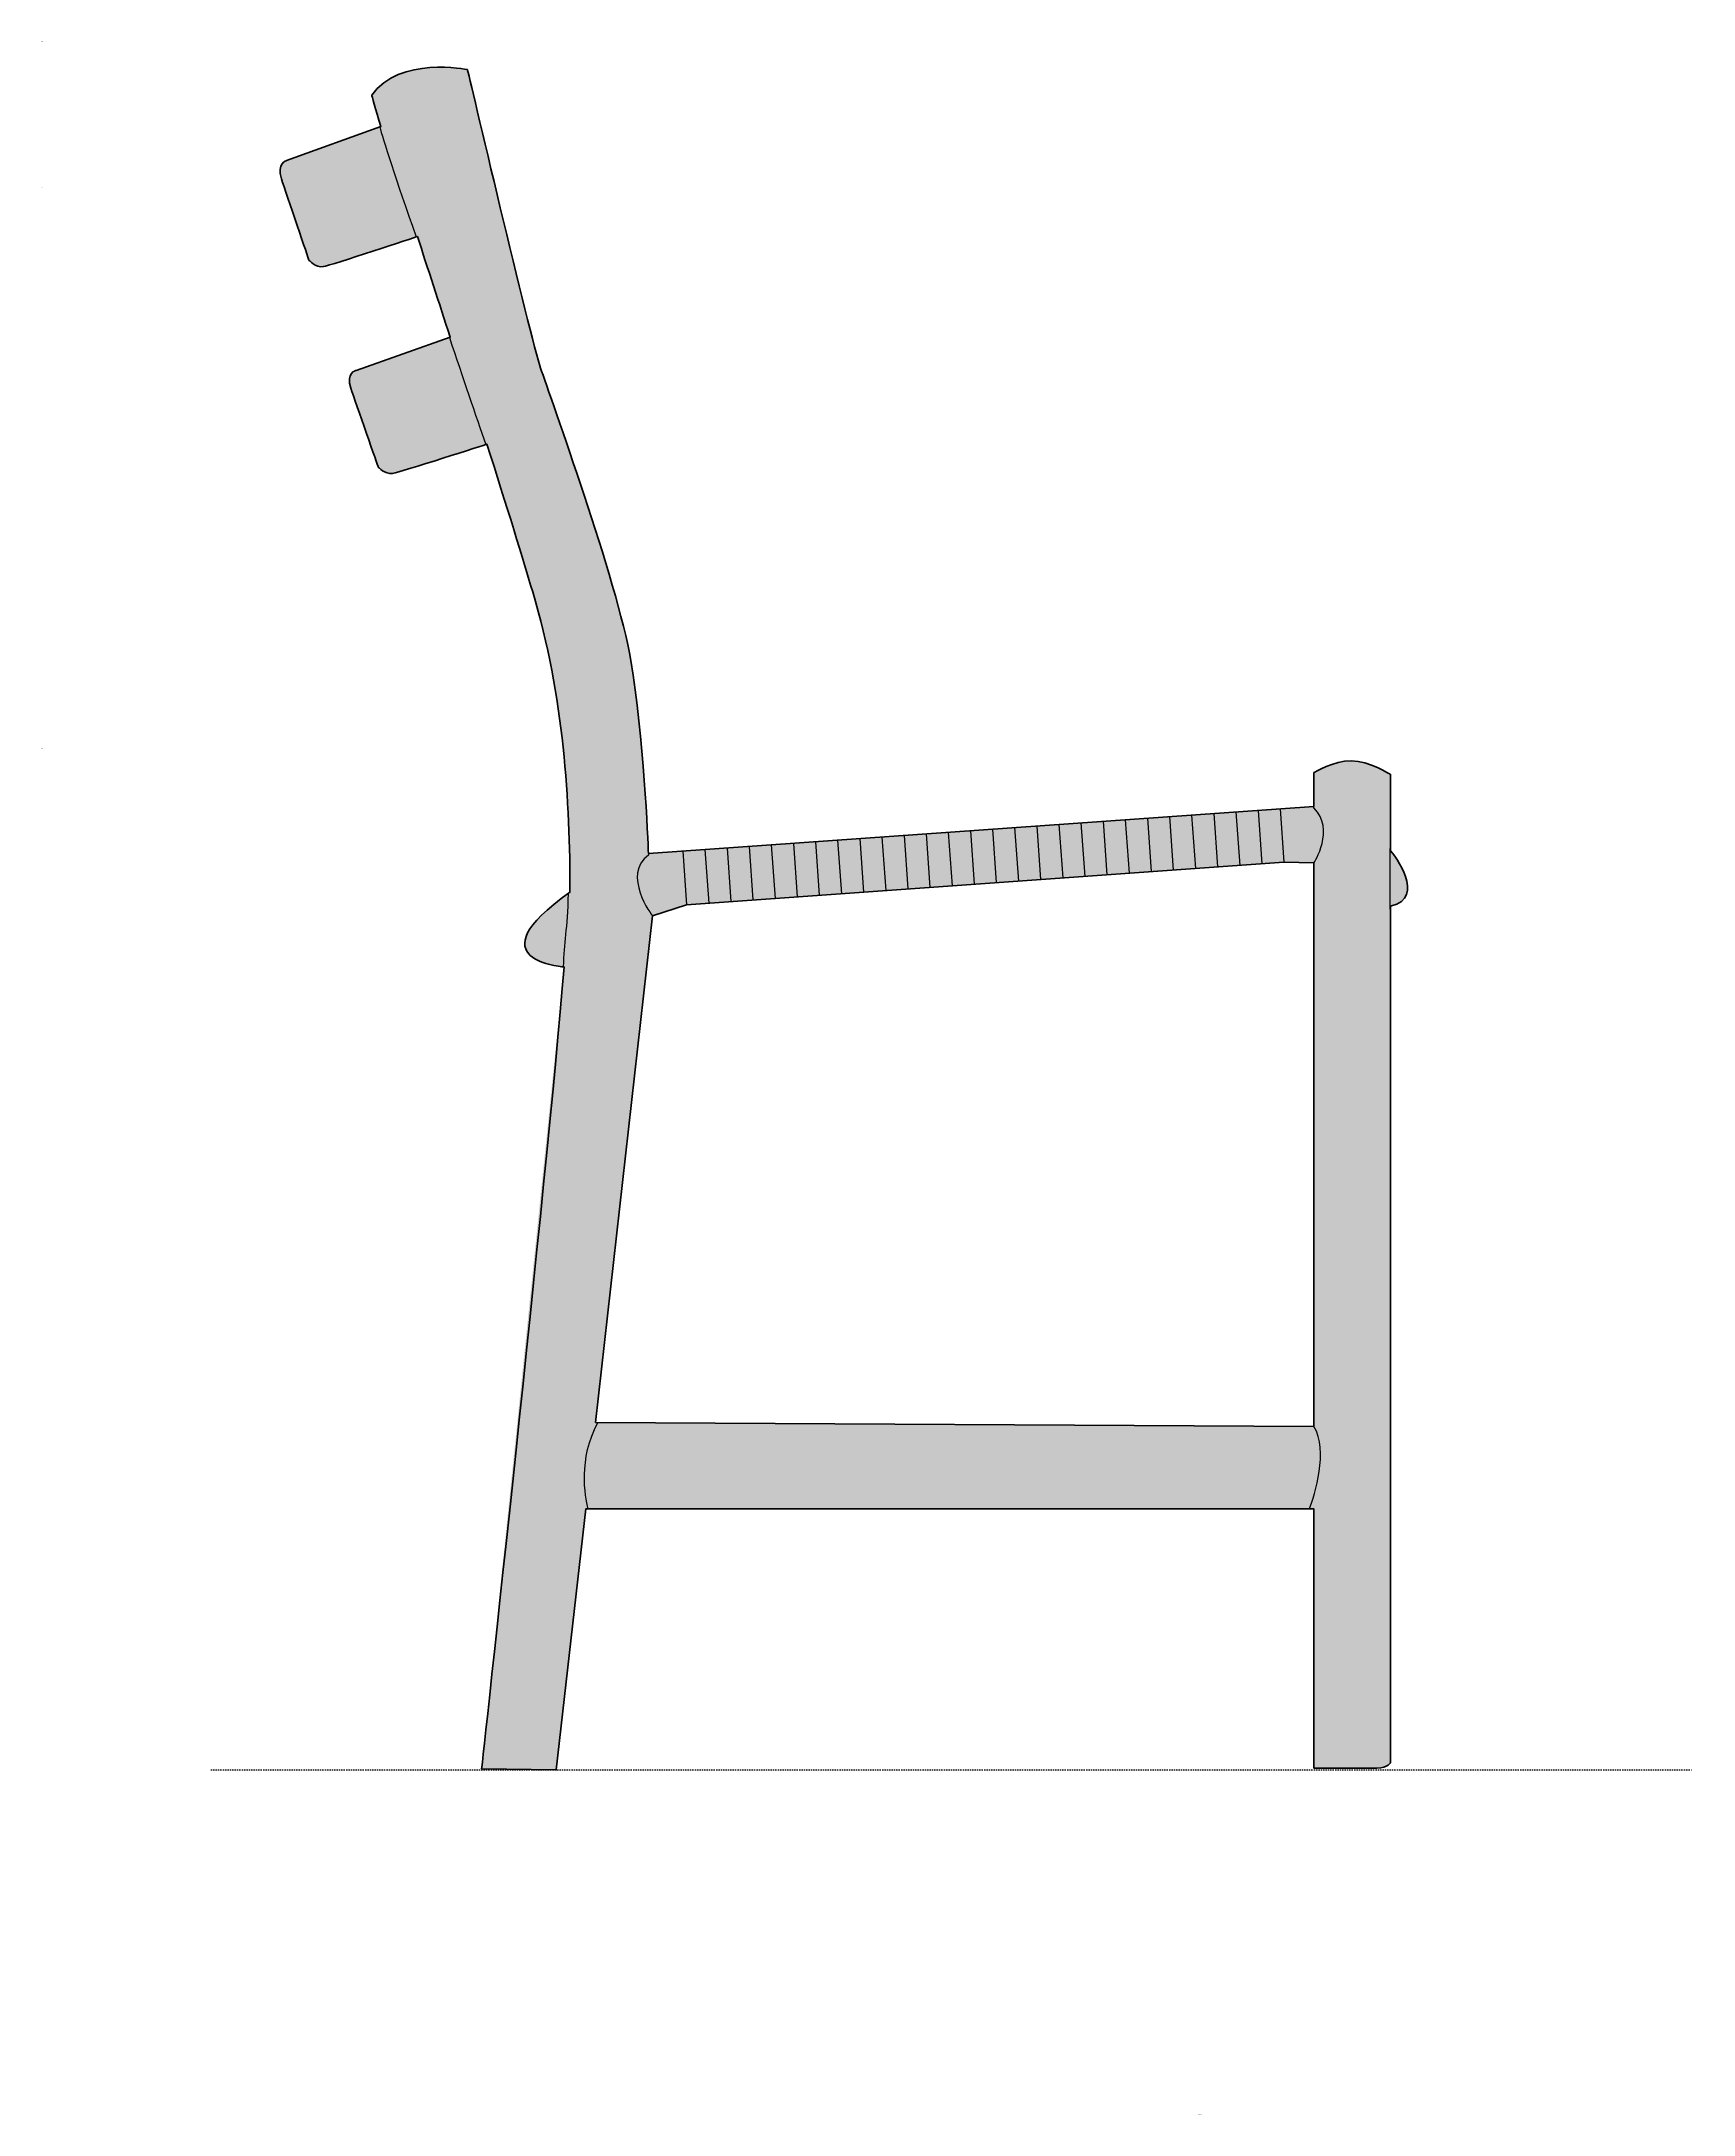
# Model space of a CAD drawing. Header units: millimetres. Extents: x 0 to 1796, y -894 to 802.
# Drawn here: x 1029 to 1796, y -160 to 802 of the extents above; entities that cross this region are included whole.
import ezdxf

# ---------------------------------------------------------------- set-up
doc = ezdxf.new("R2010")
doc.units = ezdxf.units.MM
doc.linetypes.add('Dots', pattern=[1, 0, -1])
doc.layers.add('Blocks', color=7, linetype='Continuous')
doc.layers.add('Blocks$Fill', color=7, linetype='Continuous', true_color=0xffffff)
for name, color, linetype, lineweight, true_color in [('Blocks$Inner', 7, 'Continuous', 25, 0x007f00), ('Blocks$Outline', 7, 'Continuous', 35, 0xff3f3f), ('Groud', 7, 'Dots', 25, 0x243775)]:
    doc.layers.add(name, color=color, linetype=linetype, lineweight=lineweight, true_color=true_color)
doc.styles.add('Default', font='arial.ttf')

# ---------------------------------------------------------------- blocks, each defined once
blk = doc.blocks.new('CH47 Side')
at = {"layer": 'Blocks$Fill'}
h = blk.add_hatch(color=256, dxfattribs=at)
h.paths.add_polyline_path([(-151.18, 139.15), (-151.18, 154.83), (-151.18, 154.83), (-151.59, 155.06), (-152.73, 155.68), (-153.55, 156.09), (-154.5, 156.56), (-155.57, 157.05), (-156.76, 157.56), (-158.04, 158.07), (-159.41, 158.56), (-160.12, 158.8), (-160.84, 159.02), (-161.58, 159.24), (-162.32, 159.44), (-163.08, 159.62), (-163.84, 159.79), (-164.61, 159.93), (-165.39, 160.06), (-166.16, 160.16), (-166.94, 160.23), (-167.33, 160.26), (-167.71, 160.27), (-168.1, 160.29), (-168.48, 160.29), (-168.87, 160.29), (-169.26, 160.27), (-169.65, 160.25), (-170.04, 160.22), (-170.43, 160.18), (-170.83, 160.13), (-171.22, 160.08), (-171.62, 160.02), (-172.41, 159.87), (-173.21, 159.7), (-174, 159.51), (-174.79, 159.29), (-175.57, 159.06), (-176.34, 158.81), (-177.1, 158.55), (-177.85, 158.27), (-179.29, 157.7), (-180.66, 157.1), (-181.93, 156.51), (-183.09, 155.93), (-184.12, 155.4), (-185, 154.91), (-186.25, 154.19), (-186.69, 153.92), (-186.69, 153.92), (-186.69, 118.49), (-186.69, 118.49), (-187.6, 117.5), (-187.6, 117.5), (-187.78, 117.26), (-188.27, 116.59), (-189, 115.54), (-189.89, 114.17), (-190.38, 113.38), (-190.87, 112.53), (-191.38, 111.63), (-191.87, 110.68), (-192.36, 109.69), (-192.82, 108.68), (-193.04, 108.16), (-193.25, 107.63), (-193.45, 107.1), (-193.63, 106.57), (-193.81, 106.04), (-193.97, 105.5), (-194.12, 104.96), (-194.25, 104.43), (-194.36, 103.89), (-194.45, 103.36), (-194.49, 103.09), (-194.53, 102.82), (-194.56, 102.56), (-194.58, 102.29), (-194.6, 102.03), (-194.61, 101.77), (-194.62, 101.51), (-194.62, 101.25), (-194.62, 100.99), (-194.61, 100.74), (-194.59, 100.48), (-194.57, 100.23), (-194.54, 99.98), (-194.5, 99.73), (-194.46, 99.49), (-194.41, 99.24), (-194.35, 99), (-194.28, 98.76), (-194.21, 98.53), (-194.13, 98.29), (-194.04, 98.06), (-193.95, 97.84), (-193.9, 97.72), (-193.84, 97.61), (-193.79, 97.5), (-193.73, 97.39), (-193.67, 97.28), (-193.61, 97.17), (-193.55, 97.06), (-193.48, 96.96), (-193.42, 96.85), (-193.35, 96.75), (-193.27, 96.64), (-193.2, 96.54), (-193.12, 96.43), (-193.04, 96.33), (-192.96, 96.23), (-192.88, 96.13), (-192.79, 96.03), (-192.71, 95.94), (-192.62, 95.84), (-192.52, 95.74), (-192.43, 95.65), (-192.33, 95.56), (-192.23, 95.46), (-192.13, 95.37), (-192.03, 95.28), (-191.92, 95.19), (-191.7, 95.02), (-191.47, 94.85), (-191.22, 94.68), (-190.97, 94.52), (-190.71, 94.37), (-190.44, 94.21), (-190.15, 94.07), (-189.86, 93.93), (-189.55, 93.79), (-189.24, 93.66), (-188.91, 93.54), (-188.57, 93.42), (-188.22, 93.31), (-187.85, 93.2), (-187.48, 93.1), (-187.09, 93.01), (-186.69, 92.92), (-186.69, 92.9), (-186.69, -304.05), (-186.69, -304.05), (-186.69, -304.06), (-186.68, -304.08), (-186.66, -304.12), (-186.64, -304.17), (-186.61, -304.23), (-186.59, -304.27), (-186.57, -304.3), (-186.55, -304.34), (-186.52, -304.39), (-186.5, -304.43), (-186.46, -304.48), (-186.43, -304.53), (-186.4, -304.58), (-186.36, -304.63), (-186.31, -304.69), (-186.27, -304.74), (-186.22, -304.8), (-186.17, -304.86), (-186.12, -304.92), (-186.06, -304.98), (-186, -305.04), (-185.93, -305.1), (-185.86, -305.16), (-185.79, -305.23), (-185.72, -305.29), (-185.64, -305.35), (-185.55, -305.42), (-185.47, -305.48), (-185.38, -305.55), (-185.28, -305.61), (-185.18, -305.67), (-185.08, -305.74), (-184.97, -305.8), (-184.85, -305.86), (-184.74, -305.92), (-184.61, -305.98), (-184.49, -306.04), (-184.36, -306.09), (-184.22, -306.15), (-184.08, -306.2), (-183.93, -306.26), (-183.78, -306.31), (-183.62, -306.36), (-183.46, -306.4), (-183.29, -306.45), (-183.12, -306.49), (-182.94, -306.53), (-182.75, -306.57), (-182.56, -306.6), (-182.36, -306.64), (-182.16, -306.67), (-181.95, -306.69), (-181.74, -306.72), (-181.29, -306.75), (-180.82, -306.78), (-180.32, -306.78), (-163.7, -306.78), (-151.18, -306.78), (-151.18, -306.78), (-151.18, -186.6), (-151.17, -186.6), (186.61, -186.6), (186.61, -186.61), (200.26, -307.69), (200.26, -307.69), (234.86, -307.15), (234.86, -307.13), (196.62, 64.69), (196.62, 64.69), (197.09, 64.73), (198.37, 64.87), (199.25, 64.99), (200.27, 65.15), (201.39, 65.36), (202.59, 65.62), (203.86, 65.93), (204.5, 66.11), (205.16, 66.3), (205.81, 66.51), (206.46, 66.73), (207.11, 66.98), (207.76, 67.24), (208.39, 67.52), (209.02, 67.81), (209.32, 67.97), (209.62, 68.13), (209.92, 68.3), (210.21, 68.47), (210.5, 68.65), (210.78, 68.83), (211.05, 69.02), (211.32, 69.21), (211.58, 69.41), (211.84, 69.62), (212.09, 69.83), (212.32, 70.04), (212.55, 70.26), (212.78, 70.49), (212.99, 70.72), (213.09, 70.84), (213.19, 70.96), (213.29, 71.09), (213.39, 71.21), (213.48, 71.33), (213.57, 71.46), (213.66, 71.59), (213.74, 71.72), (213.82, 71.85), (213.9, 71.98), (213.98, 72.12), (214.05, 72.26), (214.12, 72.39), (214.19, 72.53), (214.26, 72.67), (214.32, 72.82), (214.38, 72.96), (214.43, 73.11), (214.48, 73.26), (214.53, 73.41), (214.58, 73.56), (214.62, 73.71), (214.66, 73.86), (214.7, 74.02), (214.73, 74.18), (214.76, 74.34), (214.78, 74.5), (214.8, 74.66), (214.82, 74.83), (214.83, 75), (214.84, 75.17), (214.85, 75.34), (214.85, 75.51), (214.85, 75.68), (214.85, 75.86), (214.84, 76.04), (214.82, 76.22), (214.81, 76.4), (214.78, 76.58), (214.76, 76.77), (214.73, 76.96), (214.69, 77.14), (214.65, 77.34), (214.61, 77.53), (214.56, 77.72), (214.51, 77.92), (214.45, 78.12), (214.39, 78.32), (214.33, 78.52), (214.26, 78.73), (214.1, 79.14), (213.93, 79.57), (213.73, 80), (213.52, 80.44), (213.28, 80.89), (213.03, 81.34), (212.75, 81.81), (212.46, 82.28), (212.14, 82.77), (211.79, 83.26), (211.43, 83.76), (211.04, 84.26), (210.63, 84.78), (210.2, 85.31), (209.26, 86.39), (208.22, 87.5), (207.07, 88.65), (205.83, 89.84), (204.47, 91.07), (203, 92.34), (201.42, 93.65), (199.72, 95), (197.9, 96.39), (193.89, 99.29), (194.03, 115.32), (194.54, 131.94), (195.52, 149.05), (197.07, 166.55), (198.1, 175.42), (199.31, 184.35), (200.72, 193.34), (202.34, 202.36), (204.18, 211.41), (206.26, 220.47), (208.59, 229.54), (211.19, 238.59), (232.43, 307.09), (232.44, 307.09), (267.77, 295.89), (273.21, 294.28), (275.04, 293.77), (275.69, 293.62), (275.94, 293.56), (276.04, 293.54), (276.13, 293.52), (276.3, 293.5), (276.47, 293.48), (276.64, 293.47), (276.81, 293.46), (276.98, 293.46), (277.14, 293.46), (277.3, 293.47), (277.47, 293.48), (277.63, 293.5), (277.79, 293.52), (277.95, 293.55), (278.1, 293.58), (278.26, 293.61), (278.41, 293.65), (278.56, 293.69), (278.71, 293.74), (278.86, 293.79), (279.01, 293.84), (279.15, 293.89), (279.3, 293.95), (279.44, 294.01), (279.58, 294.07), (279.71, 294.13), (279.85, 294.2), (280.11, 294.34), (280.36, 294.48), (280.61, 294.63), (280.84, 294.78), (281.06, 294.93), (281.27, 295.08), (281.47, 295.24), (281.66, 295.39), (281.84, 295.53), (282, 295.67), (282.28, 295.93), (282.51, 296.15), (282.67, 296.32), (282.78, 296.43), (282.81, 296.47), (282.81, 296.48), (295.67, 333.38), (295.77, 333.7), (295.85, 334.01), (295.93, 334.31), (296, 334.61), (296.06, 334.89), (296.11, 335.17), (296.15, 335.44), (296.18, 335.7), (296.21, 335.96), (296.23, 336.2), (296.24, 336.44), (296.24, 336.68), (296.23, 336.9), (296.22, 337.12), (296.2, 337.33), (296.18, 337.53), (296.15, 337.73), (296.11, 337.92), (296.07, 338.11), (296.05, 338.2), (296.03, 338.28), (296, 338.37), (295.97, 338.45), (295.95, 338.54), (295.92, 338.62), (295.89, 338.7), (295.86, 338.78), (295.83, 338.85), (295.79, 338.93), (295.76, 339), (295.73, 339.08), (295.69, 339.15), (295.65, 339.22), (295.62, 339.29), (295.58, 339.35), (295.5, 339.48), (295.42, 339.61), (295.34, 339.72), (295.26, 339.84), (295.17, 339.95), (295.08, 340.05), (294.99, 340.15), (294.9, 340.24), (294.81, 340.33), (294.72, 340.41), (294.63, 340.49), (294.54, 340.57), (294.45, 340.64), (294.36, 340.7), (294.27, 340.76), (294.18, 340.82), (294.1, 340.88), (294.01, 340.93), (293.93, 340.97), (293.85, 341.02), (293.78, 341.06), (293.7, 341.09), (293.63, 341.13), (293.56, 341.16), (293.44, 341.21), (293.34, 341.25), (293.25, 341.28), (293.19, 341.3), (293.15, 341.31), (293.13, 341.31), (293.13, 341.31), (249.43, 356.65), (264.63, 403.38), (285.33, 396.56), (305.41, 390.19), (307.22, 389.68), (307.86, 389.52), (308.11, 389.46), (308.21, 389.44), (308.3, 389.43), (308.47, 389.4), (308.64, 389.38), (308.81, 389.37), (308.98, 389.36), (309.15, 389.36), (309.31, 389.36), (309.47, 389.37), (309.64, 389.38), (309.8, 389.4), (309.96, 389.42), (310.12, 389.45), (310.27, 389.48), (310.43, 389.52), (310.58, 389.56), (310.73, 389.6), (310.88, 389.64), (311.03, 389.69), (311.18, 389.75), (311.32, 389.8), (311.47, 389.86), (311.61, 389.92), (311.75, 389.99), (311.88, 390.05), (312.02, 390.12), (312.28, 390.26), (312.53, 390.41), (312.77, 390.56), (313.01, 390.72), (313.23, 390.87), (313.44, 391.03), (313.64, 391.19), (313.83, 391.34), (314, 391.49), (314.16, 391.64), (314.45, 391.9), (314.67, 392.13), (314.84, 392.31), (314.94, 392.42), (314.98, 392.46), (314.98, 392.46), (327.83, 430.43), (327.93, 430.76), (328.02, 431.08), (328.1, 431.39), (328.17, 431.7), (328.23, 431.99), (328.28, 432.28), (328.32, 432.55), (328.35, 432.82), (328.38, 433.08), (328.39, 433.34), (328.4, 433.59), (328.41, 433.82), (328.4, 434.06), (328.39, 434.28), (328.37, 434.5), (328.35, 434.71), (328.32, 434.91), (328.28, 435.11), (328.24, 435.29), (328.19, 435.48), (328.14, 435.65), (328.09, 435.82), (328.03, 435.99), (327.96, 436.14), (327.89, 436.29), (327.82, 436.44), (327.75, 436.58), (327.67, 436.71), (327.59, 436.84), (327.51, 436.96), (327.42, 437.08), (327.34, 437.19), (327.25, 437.29), (327.16, 437.39), (327.07, 437.49), (326.98, 437.58), (326.89, 437.67), (326.8, 437.75), (326.71, 437.82), (326.62, 437.9), (326.53, 437.97), (326.44, 438.03), (326.35, 438.09), (326.27, 438.14), (326.18, 438.2), (326.1, 438.24), (326.02, 438.29), (325.94, 438.33), (325.87, 438.37), (325.8, 438.4), (325.73, 438.43), (325.61, 438.49), (325.5, 438.53), (325.42, 438.56), (325.35, 438.58), (325.31, 438.59), (325.3, 438.59), (325.3, 438.59), (281.6, 454.38), (283.36, 460.06), (285.55, 467.8), (285.85, 468.94), (285.54, 469.37), (285.24, 469.78), (284.92, 470.18), (284.6, 470.58), (284.27, 470.97), (283.93, 471.34), (283.59, 471.71), (283.25, 472.08), (282.89, 472.43), (282.54, 472.78), (282.17, 473.11), (281.8, 473.44), (281.43, 473.76), (281.05, 474.08), (280.67, 474.38), (280.28, 474.68), (279.88, 474.97), (279.49, 475.25), (278.68, 475.8), (277.85, 476.31), (277.01, 476.8), (276.16, 477.26), (275.29, 477.69), (274.42, 478.09), (273.53, 478.47), (272.63, 478.83), (271.73, 479.16), (270.81, 479.47), (269.9, 479.76), (268.97, 480.02), (268.05, 480.26), (267.12, 480.49), (266.19, 480.69), (265.26, 480.87), (264.33, 481.04), (262.49, 481.32), (260.66, 481.53), (258.86, 481.69), (257.09, 481.79), (255.38, 481.84), (253.72, 481.86), (252.12, 481.83), (250.6, 481.78), (249.16, 481.7), (246.58, 481.49), (244.44, 481.25), (242.81, 481.02), (241.52, 480.8), (241.43, 480.78), (241.43, 480.77), (210.31, 352.25), (208.04, 343.99), (180.51, 262.45), (174.25, 241.75), (171.5, 231.94), (169.1, 222.71), (167.13, 214.25), (166.33, 210.36), (165.66, 206.72), (164.59, 200.03), (163.61, 193.1), (161.9, 178.87), (159.43, 151.18), (158.03, 128.88), (157.49, 117.23)], flags=0)
h.paths.add_polyline_path([(155.65, 88.36), (182.05, -146.54), (182.03, -146.54), (-151.18, -148.36), (-151.18, -148.35), (-151.18, 112.95), (-137.24, 113.24), (139.81, 93.56)], flags=0)
at = {"layer": 'Blocks$Inner'}
for p, q in [((-135.48, 138.04), (-137.24, 113.24)), ((-125.22, 137.3), (-126.98, 112.51)), ((-114.96, 136.58), (-116.72, 111.78)), ((-104.7, 135.85), (-106.46, 111.05)), ((-94.43, 135.12), (-96.19, 110.32)), ((-84.18, 134.39), (-85.93, 109.6)), ((-73.91, 133.66), (-75.67, 108.87)), ((-63.65, 132.93), (-65.41, 108.14)), ((-53.39, 132.21), (-55.15, 107.41)), ((-43.12, 131.47), (-44.89, 106.68)), ((-32.87, 130.75), (-34.63, 105.95)), ((-22.61, 130.02), (-24.37, 105.23)), ((-12.35, 129.29), (-14.1, 104.49)), ((-2.08, 128.56), (-3.85, 103.77)), ((8.18, 127.83), (6.42, 103.03)), ((18.44, 127.1), (16.68, 102.31)), ((28.7, 126.38), (26.94, 101.58)), ((38.96, 125.65), (37.2, 100.85)), ((-186.43, 119.63), (-186.43, 91.54)), ((49.23, 124.92), (47.46, 100.12)), ((59.48, 124.19), (57.72, 99.39)), ((69.74, 123.46), (67.98, 98.66)), ((80.01, 122.73), (78.25, 97.94)), ((90.26, 122), (88.5, 97.21)), ((100.53, 121.27), (98.77, 96.48)), ((110.79, 120.55), (109.03, 95.75)), ((121.05, 119.81), (119.29, 95.03)), ((131.32, 119.09), (129.56, 94.29)), ((141.57, 118.36), (139.81, 93.56))]:
    blk.add_line(p, q, dxfattribs=at)
for points in [[(282.15, 454.17), (280.75, 449.11), (274.72, 429.89), (265.16, 403.2)], [(249.77, 356.53), (243.6, 337.9), (237.62, 320.31), (232.9, 306.94)], [(194.74, 98.69), (195.15, 81.63), (196.76, 76.51), (197.02, 64.72)], [(-149.14, -186.6), (-151.54, -179.99), (-157.98, -159.68), (-151.18, -148.36)], [(185.47, -186.6), (186.96, -180.7), (190.04, -163.52), (180.95, -146.55)], [(184.86, -188.74), (184.86, -188.74), (184.86, -188.74), (184.86, -188.74)]]:
    blk.add_open_spline(points, degree=3, dxfattribs=at)
for points, knots in [([(-151.18, 112.95), (-151.18, 112.95), (-161.19, 128.42), (-151.18, 138.44), (-151.18, 138.44), (-151.18, 138.7), (-151.18, 139.15)], [10, 10, 10, 10, 11, 11, 11, 11.12546, 11.12546, 11.12546, 11.12546]), ([(157.49, 117.23), (157.47, 116.81), (157.47, 116.59), (157.47, 116.59), (170.21, 107.48), (155.65, 88.36), (155.65, 88.36)], [5.935448, 5.935448, 5.935448, 5.935448, 6, 6, 6, 7, 7, 7, 7])]:
    blk.add_open_spline(points, degree=3, knots=knots, dxfattribs=at)
at = {"layer": 'Blocks$Outline'}
for points in [[(157.49, 117.23), (-151.18, 139.15)], [(-151.18, 112.95), (-137.24, 113.24), (139.81, 93.56), (155.65, 88.36)]]:
    blk.add_lwpolyline(points, dxfattribs=at)
for points, knots in [([(-151.18, 139.15), (-151.18, 142.3), (-151.18, 154.83), (-151.18, 154.83), (-151.18, 154.83), (-160.29, 160.29), (-168.48, 160.29), (-176.68, 160.29), (-186.69, 153.92), (-186.69, 153.92), (-186.69, 153.92), (-186.69, 118.49), (-186.69, 118.49), (-186.69, 118.49), (-187.6, 117.5), (-187.6, 117.5), (-187.6, 117.5), (-203.99, 96.56), (-186.69, 92.92), (-186.69, 92.92), (-186.69, -304.05), (-186.69, -304.05), (-186.69, -304.05), (-185.78, -306.78), (-180.32, -306.78), (-174.86, -306.78), (-151.18, -306.78), (-151.18, -306.78), (-151.18, -306.78), (-151.18, -186.6), (-151.18, -186.6), (-151.18, -186.6), (186.61, -186.6), (186.61, -186.6), (186.61, -186.6), (200.26, -307.69), (200.26, -307.69), (200.26, -307.69), (234.86, -307.15), (234.86, -307.15), (234.86, -307.15), (204.97, -36.48), (196.62, 64.69), (196.62, 64.69), (239.41, 67.42), (193.89, 99.29), (193.89, 141.17), (196.62, 190.34), (211.19, 238.59), (215.28, 252.16), (223.49, 279.4), (232.43, 307.09), (232.43, 307.09), (272.49, 294.12), (276.13, 293.52), (279.78, 292.94), (282.81, 296.47), (282.81, 296.47), (282.81, 296.47), (293.13, 325.98), (295.56, 333.05), (297.99, 340.13), (293.13, 341.31), (293.13, 341.31), (293.13, 341.31), (249.43, 356.65), (249.43, 356.65), (254.68, 372.76), (259.88, 388.74), (264.63, 403.38), (265.22, 403.18), (304.69, 390.03), (308.3, 389.43), (311.95, 388.82), (314.98, 392.46), (314.98, 392.46), (314.98, 392.46), (325.3, 422.81), (327.73, 430.1), (330.16, 437.38), (325.3, 438.59), (325.3, 438.59), (325.3, 438.59), (281.6, 454.38), (281.6, 454.38), (284.21, 462.46), (285.85, 468.94), (285.85, 468.94), (273.1, 487.15), (241.43, 480.78), (241.43, 480.78), (241.43, 480.78), (212.1, 356.04), (207.54, 342.39), (202.99, 328.73), (172.03, 244.05), (165.66, 206.72), (159.7, 171.81), (157.72, 123.34), (157.49, 117.23)], [0, 0, 0, 0, 0.87454, 0.87454, 0.87454, 1.87454, 1.87454, 1.87454, 2.87454, 2.87454, 2.87454, 3.87454, 3.87454, 3.87454, 4.87454, 4.87454, 4.87454, 5.87454, 5.87454, 5.87454, 6.87454, 6.87454, 6.87454, 7.87454, 7.87454, 7.87454, 8.87454, 8.87454, 8.87454, 9.87454, 9.87454, 9.87454, 10.87454, 10.87454, 10.87454, 11.87454, 11.87454, 11.87454, 12.87454, 12.87454, 12.87454, 13.87454, 13.87454, 13.87454, 14.87454, 14.87454, 14.87454, 15.87454, 15.87454, 15.87454, 16.87454, 16.87454, 16.87454, 17.87454, 17.87454, 17.87454, 18.87454, 18.87454, 18.87454, 19.87454, 19.87454, 19.87454, 20.87454, 20.87454, 20.87454, 21.87454, 21.87454, 21.87454, 22.87454, 22.87454, 22.87454, 23.87454, 23.87454, 23.87454, 24.87454, 24.87454, 24.87454, 25.87454, 25.87454, 25.87454, 26.87454, 26.87454, 26.87454, 27.87454, 27.87454, 27.87454, 28.87454, 28.87454, 28.87454, 29.87454, 29.87454, 29.87454, 30.87454, 30.87454, 30.87454, 31.87454, 31.87454, 31.87454, 32.809988, 32.809988, 32.809988, 32.809988]), ([(155.65, 88.36), (155.65, 88.36), (182.05, -146.54), (182.05, -146.54), (182.05, -146.54), (-151.18, -148.36), (-151.18, -148.36), (-151.18, -148.36), (-151.18, 112.95), (-151.18, 112.95)], [7, 7, 7, 7, 8, 8, 8, 9, 9, 9, 10, 10, 10, 10])]:
    blk.add_open_spline(points, degree=3, knots=knots, dxfattribs=at)
at = {"layer": 'Blocks$Inner', "char_height": 0.2, "attachment_point": 7, "style": 'Default'}
for s, insert, width in [('79 cm', (438.28, 493.62), 1.8783), ('31,1”', (438.28, 425.89), 1.6413), ('44 cm', (438.28, 165.68), 1.8783), ('49 cm / 19,3”', (-98.97, -467.46), 3.6174)]:
    blk.add_mtext(s, dxfattribs=dict(at, insert=insert, width=width))

msp = doc.modelspace()

# ---------------------------------------------------------------- linework, layer by layer
at = {"layer": 'Groud'}
msp.add_lwpolyline([(1108.13, 0), (1795.5, 0)], dxfattribs=at)

# ---------------------------------------------------------------- block references
at = {"layer": 'Blocks', "xscale": -1}
msp.add_blockref('CH47 Side', (1468.28, 307.69), dxfattribs=at)

doc.saveas('drawing.dxf')
